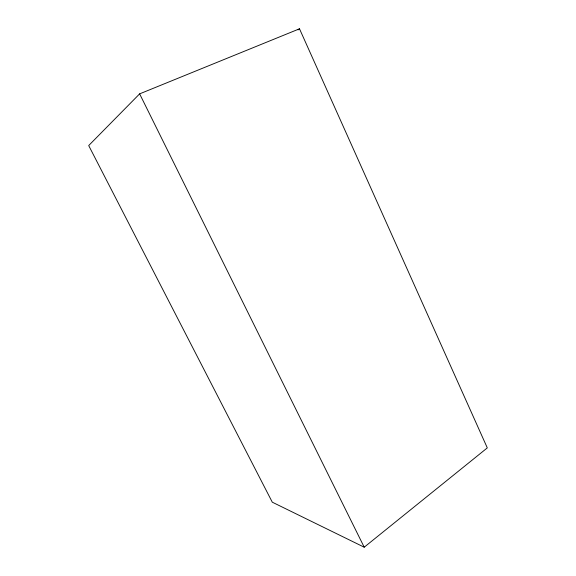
<?xml version="1.0" encoding="UTF-8"?>
<svg xmlns="http://www.w3.org/2000/svg" width="576" height="576" viewBox="0 0 576 576"><rect width="100%" height="100%" fill="white"/><g stroke="black" fill="none" stroke-linecap="round" stroke-linejoin="round"><path stroke-width="0.86" d="M139.63 93.866L88.697 145.562L272.29 502.186L364.212 547.2L487.303 447.89L299.498 28.8L139.63 93.866L364.212 547.2M298.073 29.887L299.498 28.8"/></g></svg>
